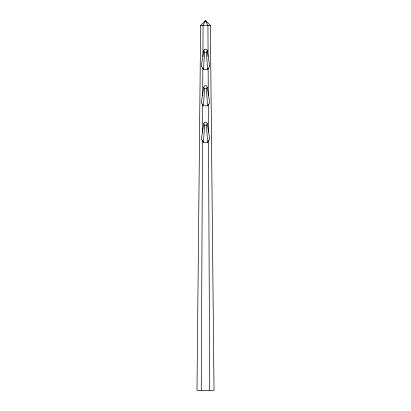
<?xml version="1.0" encoding="UTF-8"?>
<svg xmlns="http://www.w3.org/2000/svg" width="411" height="411" viewBox="0 0 411 411"><rect width="100%" height="100%" fill="white"/><g stroke="black" fill="none" stroke-linecap="round" stroke-linejoin="round"><path stroke-width="0.62" d="M201.241 390.45L202.489 140.577L201.328 139.154L203.758 123.721L204.647 122.237L206.425 122.237L207.314 123.721L209.749 139.19L207.617 142.334L203.455 142.334L202.489 140.577M202.531 132.265L202.669 104.471L201.272 102.765L203.722 87.219L204.611 85.735L206.389 85.735L207.278 87.219L209.723 102.76L207.581 105.833L203.419 105.833L202.669 104.471M202.715 95.378L202.854 68.262L201.267 66.325L203.728 50.717L204.616 49.233L206.394 49.233L207.283 50.717L209.744 66.33L207.586 69.31L203.424 69.31L202.854 68.262M202.911 56.6L203.065 25.415L205.5 20.55L210.365 25.415L214.018 390.45L196.982 390.45L200.635 25.415L205.5 20.55L207.935 25.415L208.089 56.584M203.424 69.31L204.616 52.207L203.728 50.717M203.419 105.833L204.611 88.704L203.722 87.219M203.455 142.334L204.647 125.206L203.758 123.721M207.586 69.31L206.394 52.207L207.283 50.717M207.581 105.833L206.389 88.704L207.278 87.219M207.617 142.334L206.425 125.206L207.314 123.721M200.635 25.415L210.365 25.415M204.616 52.207L206.394 52.207M204.611 88.704L206.389 88.704M204.647 125.206L206.425 125.206M208.146 68.283L208.285 95.383M208.331 104.471L208.464 132.065M208.511 140.706L209.759 390.45"/></g></svg>
